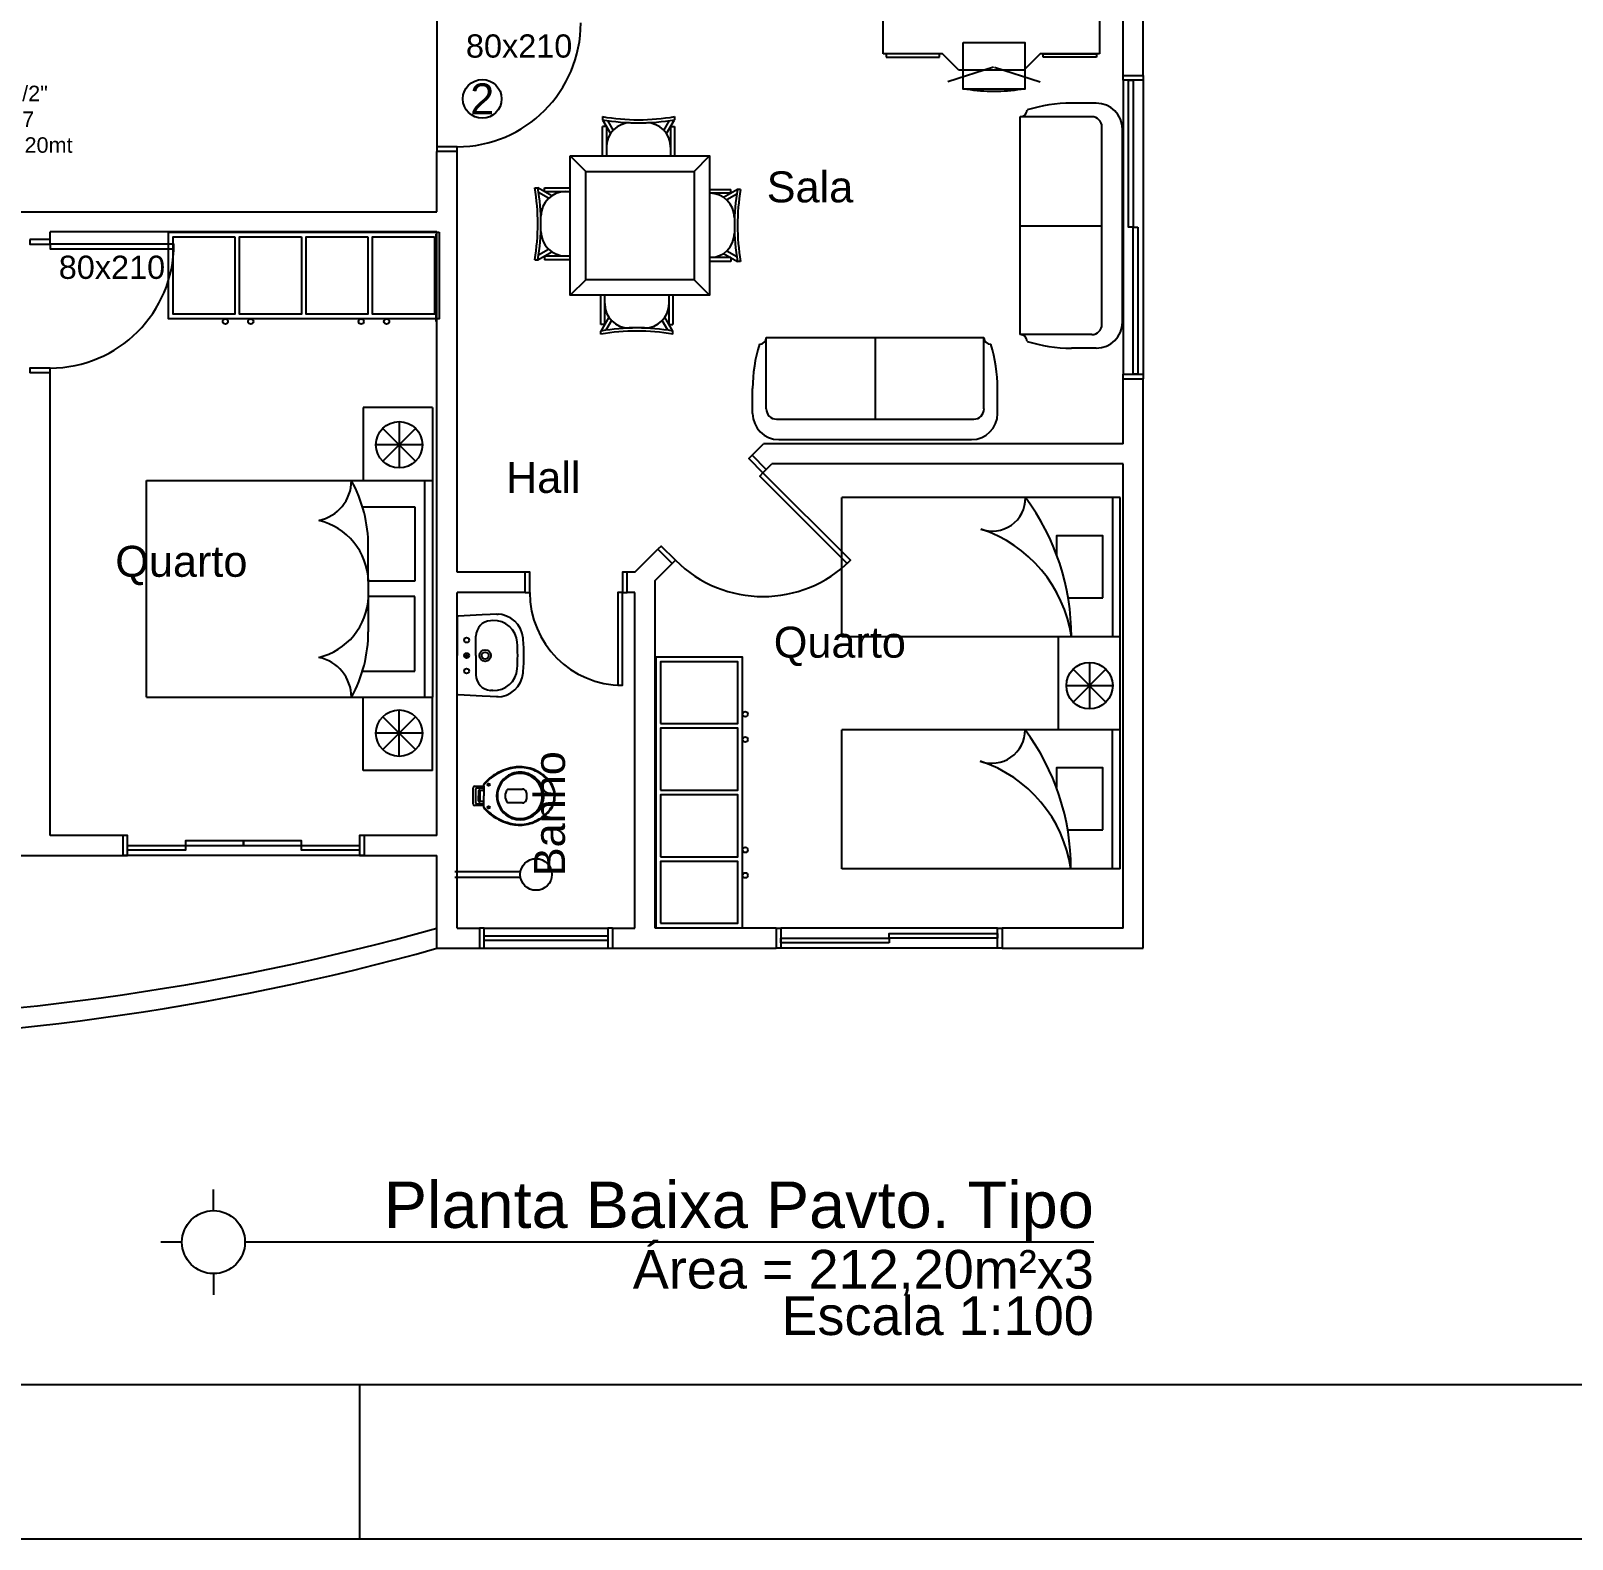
# Model space of a CAD drawing. Extents: x -120 to 1117, y 5 to 675.
# Drawn here: x 50.97 to 60.94, y 133.8 to 143.55 of the extents above; entities that cross this region are included whole.
import ezdxf
from ezdxf.enums import TextEntityAlignment as Align

# ---------------------------------------------------------------- set-up
doc = ezdxf.new("R2010")
doc.units = 0
doc.header["$MEASUREMENT"] = 0
doc.layers.get('0').update_dxf_attribs({"linetype": 'CONTINUOUS'})
for name, color, linetype in [('carimbo', 4, 'CONTINUOUS'), ('Cotas', 1, 'CONTINUOUS'), ('janela-porta', 6, 'CONTINUOUS'), ('moveis', 253, 'CONTINUOUS'), ('muro', 6, 'CONTINUOUS'), ('parede', 2, 'CONTINUOUS'), ('piso', 4, 'CONTINUOUS'), ('texto', 7, 'CONTINUOUS')]:
    doc.layers.add(name, color=color, linetype=linetype)
doc.styles.add('ROMANS', font='arial.ttf', dxfattribs={"height": 1.5})
doc.styles.get("Standard").update_dxf_attribs({"font": 'arial.ttf'})

# ---------------------------------------------------------------- blocks, each defined once
blk = doc.blocks.new('A1')
blk.add_line((481, 10), (481, 0))
blk.add_lwpolyline([(841, 0), (0, 0), (0, 594), (841, 594)], close=True)
at = {"color": 2}
blk.add_lwpolyline([(831, 10), (831, 584), (30, 584), (30, 10), (831, 10)], dxfattribs=at)

msp = doc.modelspace()

# ---------------------------------------------------------------- linework, layer by layer
at = {"layer": 'carimbo'}
for p, q in [((52.1552, 135.9231), (52.1552, 136.0597)), ((51.9515, 135.7195), (51.8149, 135.7195)), ((57.8449, 135.7195), (52.3588, 135.7195)), ((52.1552, 135.5158), (52.1552, 135.3792))]:
    msp.add_line(p, q, dxfattribs=at)
msp.add_circle((52.1552, 135.7195), 0.2036, dxfattribs=at)
at = {"layer": 'janela-porta', "color": 253, "linetype": 'Continuous'}
for p, q in [((58.0342, 143.2285), (58.0342, 141.3285)), ((58.1642, 143.2285), (58.1642, 141.3285)), ((53.9042, 137.7485), (54.7042, 137.7485)), ((57.2217, 137.7485), (55.8217, 137.7485)), ((53.9042, 137.6185), (54.7042, 137.6185)), ((57.2217, 137.6185), (55.8217, 137.6185))]:
    msp.add_line(p, q, dxfattribs=at)
for points in [[(58.1642, 143.2585), (58.1642, 143.2285), (58.0342, 143.2285), (58.0342, 143.2585)], [(53.7292, 142.7685), (53.7292, 142.7985), (53.5992, 142.7985), (53.5992, 142.7685)], [(50.9691, 142.1985), (50.9691, 142.1685), (51.0991, 142.1685), (51.0991, 142.1985)], [(51.0991, 141.3385), (51.0991, 141.3685), (50.9691, 141.3685), (50.9691, 141.3385)], [(58.0342, 141.2985), (58.0342, 141.3285), (58.1642, 141.3285), (58.1642, 141.2985)], [(55.6358, 140.8051), (55.6146, 140.7839), (55.7065, 140.692), (55.7277, 140.7132)], [(55.1196, 140.1051), (55.1408, 140.1263), (55.0489, 140.2182), (55.0277, 140.197)], [(54.1692, 139.9185), (54.1992, 139.9185), (54.1992, 140.0485), (54.1692, 140.0485)], [(54.8292, 140.0485), (54.7992, 140.0485), (54.7992, 139.9185), (54.8292, 139.9185)], [(51.5692, 138.2185), (51.5992, 138.2185), (51.5992, 138.3485), (51.5692, 138.3485)], [(53.1292, 138.3485), (53.0992, 138.3485), (53.0992, 138.2185), (53.1292, 138.2185)], [(53.8742, 137.6185), (53.9042, 137.6185), (53.9042, 137.7485), (53.8742, 137.7485)], [(54.7342, 137.7485), (54.7042, 137.7485), (54.7042, 137.6185), (54.7342, 137.6185)], [(55.7917, 137.7485), (55.8217, 137.7485), (55.8217, 137.6185), (55.7917, 137.6185)], [(57.2517, 137.6185), (57.2217, 137.6185), (57.2217, 137.7485), (57.2517, 137.7485)]]:
    msp.add_lwpolyline(points, dxfattribs=at)
for points in [[(58.0992, 143.2285), (58.0992, 142.2785), (58.0692, 142.2785), (58.0692, 143.2285), (58.0992, 143.2285)], [(58.1292, 142.2785), (58.1292, 141.3285), (58.0992, 141.3285), (58.0992, 142.2785), (58.1292, 142.2785)], [(51.0991, 142.1685), (51.0991, 142.1385), (51.8991, 142.1385), (51.8991, 142.1685), (51.0991, 142.1685)], [(55.7065, 140.692), (55.6853, 140.6708), (56.2509, 140.1051), (56.2722, 140.1263), (55.7065, 140.692)], [(54.7992, 139.9185), (54.7692, 139.9185), (54.7692, 139.3185), (54.7992, 139.3185), (54.7992, 139.9185)], [(51.5992, 138.2835), (51.9742, 138.2835), (51.9742, 138.2535), (51.5992, 138.2535), (51.5992, 138.2835)], [(51.9742, 138.2835), (52.3492, 138.2835), (52.3492, 138.3135), (51.9742, 138.3135), (51.9742, 138.2835)], [(52.3492, 138.2835), (52.7242, 138.2835), (52.7242, 138.3135), (52.3492, 138.3135), (52.3492, 138.2835)], [(52.7242, 138.2835), (53.0992, 138.2835), (53.0992, 138.2535), (52.7242, 138.2535), (52.7242, 138.2835)], [(53.9042, 137.6985), (54.7042, 137.6985), (54.7042, 137.6685), (53.9042, 137.6685), (53.9042, 137.6985)], [(56.5217, 137.6535), (55.8217, 137.6535), (55.8217, 137.6835), (56.5217, 137.6835), (56.5217, 137.6535)], [(57.2217, 137.6835), (56.5217, 137.6835), (56.5217, 137.7135), (57.2217, 137.7135), (57.2217, 137.6835)]]:
    msp.add_lwpolyline(points, close=True, dxfattribs=at)
for centre, radius, start, end in [((53.7292, 143.5985), 0.8, 270, 0), ((51.0991, 142.1685), 0.8, 270, 0), ((55.7065, 140.692), 0.8, 225, 315), ((54.7992, 139.9185), 0.6, 180, 270)]:
    msp.add_arc(centre, radius, start, end, dxfattribs=at)
at = {"layer": 'moveis'}
for p, q in [((56.4826, 143.3994), (56.4826, 143.6794)), ((57.8826, 143.6794), (57.8826, 143.3994)), ((56.8676, 143.3994), (56.4826, 143.3994)), ((56.8466, 143.3994), (56.5036, 143.3994)), ((56.5036, 143.3994), (56.5036, 143.3784)), ((56.5036, 143.3784), (56.8466, 143.3784)), ((56.8466, 143.3784), (56.8466, 143.3994)), ((56.9726, 143.2944), (56.8676, 143.3994)), ((57.4976, 143.3994), (57.3926, 143.2944)), ((57.8826, 143.3994), (57.4976, 143.3994)), ((57.5186, 143.3994), (57.8616, 143.3994)), ((57.5186, 143.3784), (57.5186, 143.3994)), ((57.8616, 143.3784), (57.5186, 143.3784)), ((57.8616, 143.3994), (57.8616, 143.3784)), ((57.1971, 143.3126), (56.902, 143.2181)), ((57.3926, 143.2944), (56.9726, 143.2944)), ((57.2026, 143.3126), (57.4977, 143.2181)), ((57.861, 143.0803), (57.6998, 143.0803)), ((54.6696, 142.9932), (54.6696, 142.9733)), ((54.6696, 142.9733), (54.7214, 142.8837)), ((54.7012, 142.9683), (54.738, 142.9044)), ((54.8527, 142.9536), (54.9517, 142.9536)), ((55.0663, 142.9044), (55.1033, 142.9683)), ((55.083, 142.8837), (55.1348, 142.9733)), ((55.1348, 142.9932), (55.1348, 142.9733)), ((57.8317, 142.9923), (57.3699, 142.9923)), ((57.3699, 141.5849), (57.3699, 142.9923)), ((54.6696, 142.7395), (54.6696, 142.9305)), ((54.6944, 142.9305), (54.6696, 142.9305)), ((54.6944, 142.9305), (54.6944, 142.7395)), ((55.11, 142.9305), (55.11, 142.7395)), ((55.11, 142.9305), (55.1348, 142.9305)), ((55.1348, 142.9305), (55.1348, 142.7395)), ((57.8977, 141.6509), (57.8977, 142.9263)), ((58.0296, 141.6655), (58.0296, 142.9116)), ((54.4614, 142.7395), (54.5614, 142.6395)), ((55.2614, 142.6395), (55.3614, 142.7395)), ((54.2317, 142.5338), (54.2516, 142.5338)), ((54.3412, 142.482), (54.2516, 142.5338)), ((54.3205, 142.4654), (54.2566, 142.5023)), ((54.2944, 142.5338), (54.4614, 142.5338)), ((54.2944, 142.509), (54.2944, 142.5338)), ((54.2944, 142.509), (54.4614, 142.509)), ((55.3614, 142.5231), (55.4993, 142.5231)), ((55.4993, 142.4983), (55.3614, 142.4983)), ((55.5421, 142.5231), (55.4525, 142.4713)), ((55.5371, 142.4916), (55.4732, 142.4547)), ((55.4993, 142.4983), (55.4993, 142.5231)), ((55.562, 142.5231), (55.5421, 142.5231)), ((54.2713, 142.2517), (54.2713, 142.3507)), ((55.5224, 142.34), (55.5224, 142.241)), ((57.3699, 142.2886), (57.8977, 142.2886)), ((54.2317, 142.0687), (54.2516, 142.0687)), ((54.2516, 142.0687), (54.3412, 142.1204)), ((54.2566, 142.1002), (54.3205, 142.1371)), ((54.2944, 142.0934), (54.4614, 142.0934)), ((54.2944, 142.0934), (54.2944, 142.0687)), ((54.4614, 142.0687), (54.2944, 142.0687)), ((55.4993, 142.0827), (55.3614, 142.0827)), ((55.4993, 142.0579), (55.3614, 142.0579)), ((55.4525, 142.1097), (55.5421, 142.0579)), ((55.4732, 142.1263), (55.5371, 142.0894)), ((55.4993, 142.0827), (55.4993, 142.0579)), ((55.562, 142.0579), (55.5421, 142.0579)), ((54.5614, 141.9395), (54.4614, 141.8395)), ((55.2614, 141.9395), (55.3614, 141.8395)), ((54.6589, 141.6505), (54.6589, 141.8395)), ((54.6837, 141.6505), (54.6837, 141.8395)), ((55.0993, 141.6505), (55.0993, 141.8395)), ((55.1241, 141.8395), (55.1241, 141.6505)), ((54.7107, 141.6973), (54.6589, 141.6077)), ((54.7273, 141.6766), (54.6904, 141.6127)), ((55.0925, 141.6127), (55.0557, 141.6766)), ((55.1241, 141.6077), (55.0723, 141.6973)), ((54.6837, 141.6505), (54.6589, 141.6505)), ((54.6589, 141.5878), (54.6589, 141.6077)), ((54.941, 141.6274), (54.842, 141.6274)), ((55.0993, 141.6505), (55.1241, 141.6505)), ((55.1241, 141.5878), (55.1241, 141.6077)), ((55.7277, 141.1042), (55.7277, 141.566)), ((55.7277, 141.566), (57.1351, 141.566)), ((56.4314, 141.566), (56.4314, 141.0382)), ((57.1351, 141.1042), (57.1351, 141.566)), ((57.8317, 141.5849), (57.3699, 141.5849)), ((57.861, 141.4969), (57.6998, 141.4969)), ((55.6397, 141.0749), (55.6397, 141.236)), ((57.2231, 141.0749), (57.2231, 141.236)), ((53.1218, 141.1142), (53.1218, 140.641)), ((53.5718, 141.1142), (53.1218, 141.1142)), ((53.5718, 141.1142), (53.5718, 139.241)), ((53.5718, 141.1142), (53.5718, 140.9592)), ((53.4613, 140.7667), (53.2492, 140.9788)), ((53.4613, 140.9788), (53.2492, 140.7667)), ((53.3553, 141.0228), (53.3553, 140.7228)), ((55.7937, 141.0382), (57.0691, 141.0382)), ((53.5053, 140.8728), (53.2053, 140.8728)), ((55.8083, 140.9062), (57.0544, 140.9062)), ((51.7218, 139.241), (51.7218, 140.641)), ((51.7218, 140.641), (53.5718, 140.641)), ((53.5218, 139.241), (53.5218, 140.641)), ((53.1181, 140.472), (53.4559, 140.472)), ((53.4559, 140.472), (53.4559, 139.991)), ((56.2156, 139.6312), (56.2156, 140.5312)), ((58.0156, 140.5312), (56.2156, 140.5312)), ((57.9656, 140.5312), (57.9656, 139.6312)), ((58.0156, 138.1312), (58.0156, 140.5312)), ((53.1559, 139.991), (53.1559, 140.2171)), ((53.4559, 139.991), (53.1559, 139.991)), ((53.1559, 139.991), (53.1559, 139.6648)), ((53.4559, 139.891), (53.1559, 139.891)), ((53.4559, 139.4099), (53.4559, 139.891)), ((53.8913, 139.7727), (53.736, 139.7647)), ((53.9957, 139.778), (53.8913, 139.7727)), ((53.9872, 139.778), (53.9957, 139.778)), ((53.7312, 139.7597), (53.7312, 139.5105)), ((53.9611, 139.7362), (53.9461, 139.7354)), ((53.8513, 139.5105), (53.8513, 139.6356)), ((58.0156, 139.6312), (56.2156, 139.6312)), ((57.6156, 139.0312), (57.6156, 139.6312)), ((53.7312, 139.2614), (53.7312, 139.5105)), ((53.7812, 139.5105), (53.8013, 139.5105)), ((53.7913, 139.5205), (53.7913, 139.5005)), ((53.8513, 139.5105), (53.8513, 139.3855)), ((53.1181, 139.4099), (53.4559, 139.4099)), ((57.7114, 139.2098), (57.9235, 139.4219)), ((57.7114, 139.4219), (57.9235, 139.2098)), ((57.8174, 139.4659), (57.8174, 139.1659)), ((53.9611, 139.2849), (53.9461, 139.2856)), ((57.6674, 139.3159), (57.9674, 139.3159)), ((51.7218, 139.241), (53.5718, 139.241)), ((53.1218, 138.7677), (53.1218, 139.241)), ((53.5718, 138.7677), (53.5718, 139.241)), ((53.8913, 139.2484), (53.736, 139.2564)), ((53.9957, 139.243), (53.8913, 139.2484)), ((53.4613, 138.9031), (53.2492, 139.1152)), ((53.4613, 139.1152), (53.2492, 138.9031)), ((53.3553, 138.8591), (53.3553, 139.1591)), ((53.5053, 139.0091), (53.2053, 139.0091)), ((58.0156, 139.0312), (56.2156, 139.0312)), ((56.2156, 138.1312), (56.2156, 139.0312)), ((57.9656, 138.1312), (57.9656, 139.0312)), ((53.5718, 138.7677), (53.1218, 138.7677)), ((53.9029, 138.6722), (53.9029, 138.6775)), ((53.9029, 138.6654), (53.9029, 138.6722)), ((53.8329, 138.6029), (53.8329, 138.6545)), ((53.8329, 138.5514), (53.8329, 138.6029)), ((53.8448, 138.6654), (53.9029, 138.6654)), ((53.8514, 138.6029), (53.8514, 138.6479)), ((53.8514, 138.558), (53.8514, 138.6029)), ((53.8589, 138.6554), (53.9029, 138.6554)), ((53.8679, 138.6344), (53.8679, 138.6029)), ((53.8679, 138.5714), (53.8679, 138.6029)), ((53.8794, 138.6029), (53.8794, 138.6385)), ((53.8794, 138.5674), (53.8794, 138.6029)), ((53.8949, 138.639), (53.8838, 138.639)), ((53.9029, 138.6654), (53.9029, 138.6029)), ((53.9029, 138.5404), (53.9029, 138.6029)), ((54.0569, 138.6474), (54.1529, 138.6474)), ((53.9029, 138.5404), (53.8448, 138.5404)), ((53.9029, 138.5504), (53.8589, 138.5504)), ((53.8949, 138.5669), (53.8838, 138.5669)), ((53.9029, 138.5337), (53.9029, 138.5404)), ((53.9029, 138.5284), (53.9029, 138.5337)), ((54.1529, 138.5585), (54.0569, 138.5585)), ((53.715, 138.1155), (54.1403, 138.1155)), ((54.1403, 138.0755), (53.715, 138.0755)), ((58.0156, 138.1312), (56.2156, 138.1312))]:
    msp.add_line(p, q, dxfattribs=at)
for points in [[(56.9998, 143.4716), (57.3998, 143.4716), (57.3998, 143.1716), (56.9998, 143.1716), (56.9998, 143.4716)], [(54.4614, 142.7395), (55.3614, 142.7395), (55.3614, 141.8395), (54.4614, 141.8395), (54.4614, 142.7395)], [(54.5614, 142.6395), (55.2614, 142.6395), (55.2614, 141.9395), (54.5614, 141.9395), (54.5614, 142.6395)], [(53.6137, 142.2468), (53.6137, 141.6868), (51.8637, 141.6868), (51.8637, 142.2468), (53.6137, 142.2468)], [(52.2937, 142.2168), (52.2937, 141.7168), (51.8937, 141.7168), (51.8937, 142.2168), (52.2937, 142.2168)], [(52.7237, 142.2168), (52.7237, 141.7168), (52.3237, 141.7168), (52.3237, 142.2168), (52.7237, 142.2168)], [(53.1537, 142.2168), (53.1537, 141.7168), (52.7537, 141.7168), (52.7537, 142.2168), (53.1537, 142.2168)], [(53.5837, 142.2168), (53.5837, 141.7168), (53.1837, 141.7168), (53.1837, 142.2168), (53.5837, 142.2168)], [(55.0141, 137.7503), (55.5741, 137.7503), (55.5741, 139.5003), (55.0141, 139.5003), (55.0141, 137.7503)], [(55.044, 139.0703), (55.544, 139.0703), (55.544, 139.4703), (55.044, 139.4703), (55.044, 139.0703)], [(55.044, 138.6403), (55.544, 138.6403), (55.544, 139.0403), (55.044, 139.0403), (55.044, 138.6403)], [(55.044, 138.2103), (55.544, 138.2103), (55.544, 138.6103), (55.044, 138.6103), (55.044, 138.2103)], [(55.044, 137.7803), (55.544, 137.7803), (55.544, 138.1803), (55.044, 138.1803), (55.044, 137.7803)]]:
    msp.add_lwpolyline(points, close=True, dxfattribs=at)
for points in [[(57.9031, 139.8841), (57.9031, 140.2841), (57.6031, 140.2841), (57.6031, 140.1573)], [(57.6761, 139.8841), (57.9031, 139.8841)], [(57.9031, 138.3841), (57.9031, 138.7841), (57.6031, 138.7841), (57.6031, 138.6573)], [(57.6761, 138.3841), (57.9031, 138.3841)]]:
    msp.add_lwpolyline(points, dxfattribs=at)
for centre, radius in [((52.232, 141.6688), 0.017), ((52.3961, 141.6688), 0.017), ((53.1099, 141.6688), 0.017), ((53.2741, 141.6688), 0.017), ((53.3553, 140.8728), 0.15), ((53.7913, 139.6105), 0.016), ((53.7913, 139.5105), 0.016), ((53.9112, 139.5105), 0.0375), ((53.9112, 139.5105), 0.0225), ((53.7913, 139.4105), 0.016), ((57.8174, 139.3159), 0.15), ((53.3553, 139.0091), 0.15), ((55.592, 139.132), 0.017), ((55.592, 138.9679), 0.017), ((53.9329, 138.6759), 0.0075), ((53.9329, 138.5299), 0.0075), ((55.592, 138.2541), 0.017), ((54.2406, 138.0955), 0.1023), ((55.592, 138.0899), 0.017)]:
    msp.add_circle(centre, radius, dxfattribs=at)
for centre, radius, start, end in [((57.1998, 144.2044), 1.0475, 260.38281, 279.61719), ((57.7027, 142.1101), 0.9702, 90.17224, 107.31836), ((57.861, 142.9117), 0.1686, 0, 90), ((54.9022, 144.3495), 1.3762, 260.27097, 279.729), ((54.9022, 144.3298), 1.3762, 260.27097, 279.729), ((54.8527, 142.7952), 0.1583, 90, 180), ((54.9517, 142.7952), 0.1583, 0, 90), ((57.3699, 143.0363), 0.044, 270.00305, 0), ((57.8317, 142.9263), 0.066, 0, 90), ((52.8753, 142.3012), 1.3762, 350.271, 9.729), ((52.8951, 142.3012), 1.3762, 350.271, 9.729), ((54.4296, 142.3507), 0.1583, 90, 180), ((55.3641, 142.34), 0.1583, 0, 90), ((56.8986, 142.2905), 1.3762, 170.27097, 189.729), ((56.9184, 142.2905), 1.3762, 170.27097, 189.729), ((54.4296, 142.2517), 0.1583, 180, 270), ((55.3641, 142.241), 0.1583, 270, 0), ((54.842, 141.7858), 0.1583, 180, 270), ((54.941, 141.7858), 0.1583, 270, 0), ((57.861, 141.6655), 0.1686, 270, 0), ((54.8915, 140.2512), 1.3762, 80.27097, 99.72903), ((54.8915, 140.2315), 1.3762, 80.27097, 99.72903), ((55.6837, 141.566), 0.044, 270, 359.99698), ((57.1791, 141.566), 0.044, 180.00305, 270), ((57.3699, 141.5409), 0.044, 0, 89.99698), ((57.8317, 141.6509), 0.066, 270, 0), ((56.6099, 141.2332), 0.9702, 162.68166, 179.82774), ((56.2529, 141.2332), 0.9702, 0.17224, 17.31836), ((57.7027, 142.4671), 0.9702, 252.68164, 269.82773), ((55.8084, 141.0749), 0.1686, 180, 270), ((55.7937, 141.1042), 0.066, 180, 270), ((57.0545, 141.0749), 0.1686, 270, 0), ((57.0692, 141.1042), 0.066, 270, 0), ((52.7851, 140.6407), 0.2616, 281.06396, 0.05048), ((52.2786, 140.2171), 0.8774, 0, 28.88812), ((57.1892, 140.5288), 0.2144, 249.42602, 0.63031), ((56.1895, 139.6327), 1.5105, 359.94308, 36.50214), ((52.7378, 139.9758), 0.4196, 2.06427, 76.5578), ((56.8442, 139.5063), 0.8648, 8.29981, 71.83066), ((52.7378, 139.9061), 0.4196, 283.4422, 357.93573), ((53.9872, 139.608), 0.17, 4.69812, 90), ((53.7362, 139.7597), 0.005, 92.9418, 180), ((53.9513, 139.6356), 0.1, 92.9418, 180), ((53.9688, 139.5864), 0.15, 3.7164, 92.9418), ((52.2786, 139.6648), 0.8774, 331.11188, 0), ((52.8009, 139.5105), 1.3204, 0, 3.7164), ((52.8009, 139.5105), 1.3604, 0, 4.69812), ((52.7851, 139.2412), 0.2616, 359.94952, 78.93604), ((52.8009, 139.5105), 1.3204, 356.2836, 0), ((52.8009, 139.5105), 1.3604, 355.30188, 0), ((53.9513, 139.3855), 0.1, 180, 267.0582), ((53.9688, 139.4347), 0.15, 267.0582, 356.2836), ((53.9872, 139.413), 0.17, 270, 355.30188), ((53.7362, 139.2614), 0.005, 180, 267.0582), ((57.1864, 139.0288), 0.2144, 249.42602, 0.63031), ((56.1867, 138.1327), 1.5105, 359.94308, 36.50214), ((54.1511, 138.4576), 0.3352, 105.2525, 124.15237), ((54.1511, 138.4576), 0.3307, 97.29352, 124.15027), ((54.133, 138.548), 0.2433, 82.95471, 106.76221), ((54.133, 138.548), 0.2388, 82.94943, 95.75928), ((54.1349, 138.543), 0.2435, 58.93256, 83.52216), ((54.1349, 138.543), 0.248, 58.92694, 83.51697), ((56.8414, 138.0063), 0.8648, 8.29981, 71.83066), ((53.9122, 138.6711), 0.00945, 141.34842, 173.01199), ((53.913, 138.6777), 0.0102, 134.7561, 181.69141), ((54.1441, 138.4707), 0.3159, 124.46414, 139.24539), ((54.1441, 138.4707), 0.3204, 124.46191, 138.05209), ((54.1392, 138.6023), 0.1544, 119.65588, 179.75122), ((54.1355, 138.6032), 0.1456, 119.91141, 180.11224), ((54.1364, 138.6106), 0.1458, 79.55444, 120.29806), ((54.135, 138.6035), 0.1451, 78.93359, 119.80518), ((54.1356, 138.5998), 0.1566, 41.22241, 79.97195), ((54.1359, 138.6048), 0.1437, 43.07355, 79.19214), ((54.1382, 138.6046), 0.1422, 359.33643, 43.77161), ((54.1371, 138.6031), 0.1532, 359.94525, 40.6637), ((54.1221, 138.5273), 0.2636, 38.17023, 58.3139), ((54.1221, 138.5273), 0.2681, 38.16028, 58.31909), ((54.2139, 138.6032), 0.1445, 359.87183, 36.98004), ((54.2139, 138.6032), 0.149, 359.87183, 36.99808), ((53.8446, 138.6537), 0.0118, 88.70105, 176.31982), ((53.8586, 138.6482), 0.00728, 88.27496, 181.72504), ((53.8745, 138.6347), 0.00666, 143.89771, 182.04285), ((53.8745, 138.5712), 0.00666, 177.95715, 216.10229), ((53.8734, 138.6345), 0.00592, 112.59833, 136.06399), ((53.8755, 138.6276), 0.0131, 70.34186, 109.38751), ((53.8847, 138.6508), 0.0119, 245.97958, 265.94791), ((53.8946, 138.6473), 0.00832, 272.01489, 355.28198), ((54.1392, 138.6036), 0.1544, 180.24878, 240.34412), ((54.1355, 138.6026), 0.1456, 179.88776, 240.08859), ((54.1086, 138.6029), 0.0683, 139.3118, 220.6882), ((54.1533, 138.6233), 0.0241, 23.51041, 90.89053), ((54.1533, 138.5826), 0.0241, 269.10947, 336.48959), ((54.0963, 138.6029), 0.0846, 339.22229, 20.77771), ((54.1382, 138.6013), 0.1422, 316.22839, 0.66357), ((54.1371, 138.6028), 0.1532, 319.3363, 0.05475), ((54.2139, 138.6026), 0.1445, 323.01996, 0.12817), ((54.2139, 138.6026), 0.149, 323.00192, 0.12817), ((53.8446, 138.5522), 0.0118, 183.68018, 271.29895), ((53.8586, 138.5577), 0.00728, 178.27496, 271.72504), ((53.8734, 138.5714), 0.00592, 223.93601, 247.40164), ((53.8755, 138.5782), 0.0131, 250.61249, 289.65817), ((53.8847, 138.5551), 0.0119, 94.05206, 114.02039), ((53.8946, 138.5586), 0.00832, 4.71802, 87.98511), ((53.9122, 138.5348), 0.00945, 186.98804, 218.65158), ((53.913, 138.5282), 0.0102, 178.30859, 225.2439), ((54.1441, 138.7351), 0.3159, 220.75461, 235.53586), ((54.1441, 138.7351), 0.3204, 221.94791, 235.53809), ((54.1511, 138.7483), 0.3352, 235.84763, 254.74753), ((54.1511, 138.7483), 0.3307, 235.84973, 262.70651), ((54.135, 138.6024), 0.1451, 240.19479, 281.06644), ((54.1359, 138.601), 0.1437, 280.80786, 316.92645), ((54.1356, 138.6061), 0.1566, 280.02805, 318.77759), ((54.1221, 138.6786), 0.2636, 301.68607, 321.82977), ((54.1221, 138.6786), 0.2681, 301.68088, 321.83972), ((54.1364, 138.5953), 0.1458, 239.70194, 280.44556), ((54.133, 138.6579), 0.2433, 253.23779, 277.04526), ((54.133, 138.6579), 0.2388, 264.24072, 277.05057), ((54.1349, 138.6629), 0.2435, 276.47781, 301.06744), ((54.1349, 138.6629), 0.248, 276.48303, 301.07306)]:
    msp.add_arc(centre, radius, start, end, dxfattribs=at)
at = {"layer": 'muro'}
for centre, radius, start, end in [((49.2292, 153.3625), 16.214, 254.3642, 285.6358), ((49.2292, 153.2327), 16.2142, 254.36444, 285.63556)]:
    msp.add_arc(centre, radius, start, end, dxfattribs=at)
at = {"layer": 'parede', "color": 253}
for p, q in [((58.1642, 143.2585), (58.1642, 143.896)), ((58.0342, 143.2585), (58.0342, 143.6785)), ((58.0342, 143.2585), (58.1642, 143.2585)), ((53.5992, 142.3785), (53.5992, 142.7685)), ((53.7292, 142.7685), (53.5992, 142.7685)), ((53.7292, 140.0485), (53.7292, 142.7685)), ((48.0492, 142.3785), (53.5992, 142.3785)), ((51.0991, 142.1985), (50.9691, 142.1985)), ((53.5992, 142.2485), (51.0991, 142.2485)), ((51.0991, 142.1985), (51.0991, 142.2485)), ((53.5929, 142.2328), (53.5929, 141.669)), ((53.5992, 138.3485), (53.5992, 142.2485)), ((53.5992, 138.3485), (53.5992, 142.2485)), ((51.0991, 141.3385), (50.9691, 141.3385)), ((51.0991, 138.3485), (51.0991, 141.3385)), ((58.0342, 140.8785), (58.0342, 141.2985)), ((58.0342, 141.2985), (58.1642, 141.2985)), ((58.1642, 137.6185), (58.1642, 141.2985)), ((55.6358, 140.8051), (55.7092, 140.8785)), ((58.0342, 140.8785), (55.7092, 140.8785)), ((55.7277, 140.7132), (55.6358, 140.8051)), ((55.7277, 140.7132), (55.763, 140.7485)), ((58.0342, 140.7485), (55.763, 140.7485)), ((58.0342, 137.7485), (58.0342, 140.7485)), ((54.8792, 140.0485), (55.0276, 140.197)), ((55.1196, 140.1051), (55.0276, 140.197)), ((55.0092, 139.9947), (55.1196, 140.1051)), ((54.1692, 140.0485), (53.7292, 140.0485)), ((54.1692, 139.9185), (54.1692, 140.0485)), ((54.8792, 140.0485), (54.8292, 140.0485)), ((54.8292, 139.9185), (54.8292, 140.0485)), ((55.0092, 137.7485), (55.0092, 139.9947)), ((53.7292, 137.7485), (53.7292, 139.9185)), ((54.1692, 139.9185), (53.7292, 139.9185)), ((54.8792, 139.9185), (54.8292, 139.9185)), ((54.8792, 137.7485), (54.8792, 139.9185)), ((53.7292, 137.7485), (53.7292, 139.6185)), ((51.5692, 138.3485), (51.0991, 138.3485)), ((51.5692, 138.3485), (51.5692, 138.2185)), ((53.5992, 138.3485), (53.1292, 138.3485)), ((53.1292, 138.3485), (53.1292, 138.2185)), ((50.8492, 138.2185), (51.5692, 138.2185)), ((53.1292, 138.2185), (53.5992, 138.2185)), ((53.5992, 137.6185), (53.5992, 138.2185)), ((53.5992, 137.6185), (53.5992, 138.2185)), ((53.7292, 137.7485), (53.8742, 137.7485)), ((53.8742, 137.7485), (53.8742, 137.6185)), ((54.7342, 137.7485), (54.8792, 137.7485)), ((54.7342, 137.7485), (54.7342, 137.6185)), ((55.7917, 137.7485), (55.0092, 137.7485)), ((55.7917, 137.7485), (55.7917, 137.6185)), ((58.0342, 137.7485), (57.2517, 137.7485)), ((57.2517, 137.7485), (57.2517, 137.6185)), ((53.5992, 137.6185), (53.8742, 137.6185)), ((54.7342, 137.6185), (55.7917, 137.6185)), ((57.2517, 137.6185), (58.1642, 137.6185))]:
    msp.add_line(p, q, dxfattribs=at)
at = {"layer": 'piso'}
for p, q in [((53.5992, 143.6285), (53.5992, 142.7685)), ((53.1292, 138.2185), (51.5692, 138.2185))]:
    msp.add_line(p, q, dxfattribs=at)
at = {"layer": 'texto', "color": 6}
msp.add_circle((53.8922, 143.1081), 0.125, dxfattribs=at)

# ---------------------------------------------------------------- block references
at = {"layer": 'carimbo', "xscale": 0.1000000000003638, "yscale": 0.1000000000003638, "zscale": 0.1000000000003638}
msp.add_blockref('A1', (5, 133.8), dxfattribs=at)

# ---------------------------------------------------------------- texts
at = {"layer": 'Cotas', "color": 7, "insert": (50.3441, 142.7583), "char_height": 0.1, "attachment_point": 7, "style": 'ROMANS'}
msp.add_mtext('I 01 Ø2 1/2"\\P{\\fArial|b0|i0|c0|p34;\\C0;75X45X17 \\P\\fArial|b0|i0|c0|p34;01\\fArial|b0|i0|c0|p34; MAG. \\fArial|b0|i0|c0|p34;20\\fArial|b0|i0|c0|p34;mt}', dxfattribs=at)
at = {"layer": 'texto'}
for s, height, p in [('80x210', 0.15, (54.1307, 143.3297)), ('Sala', 0.2, (56.0104, 142.3793)), ('80x210', 0.15, (51.4991, 141.8997)), ('Hall', 0.2, (54.2865, 140.5015)), ('Quarto', 0.2, (51.9478, 139.9595)), ('Quarto', 0.2, (56.2035, 139.4368))]:
    msp.add_text(s, height=height, dxfattribs=at).set_placement(p, align=Align.BOTTOM_CENTER)
at = {"layer": 'texto', "style": 'ROMANS'}
msp.add_text('2', height=0.2, dxfattribs=at).set_placement((53.8922, 143.1081), align=Align.MIDDLE_CENTER)
at = {"layer": 'texto'}
msp.add_text('Banho', height=0.2, rotation=90, dxfattribs=at).set_placement((54.487, 138.4883), align=Align.BOTTOM_CENTER)
for s, height, p in [('Planta Baixa Pavto. Tipo', 0.3, (57.8449, 135.8112)), ('Área = 212,20m²x3', 0.25, (57.8449, 135.4194)), ('Escala 1:100', 0.25, (57.8449, 135.1193))]:
    msp.add_text(s, height=height, dxfattribs=at).set_placement(p, align=Align.RIGHT)

doc.saveas('drawing.dxf')
